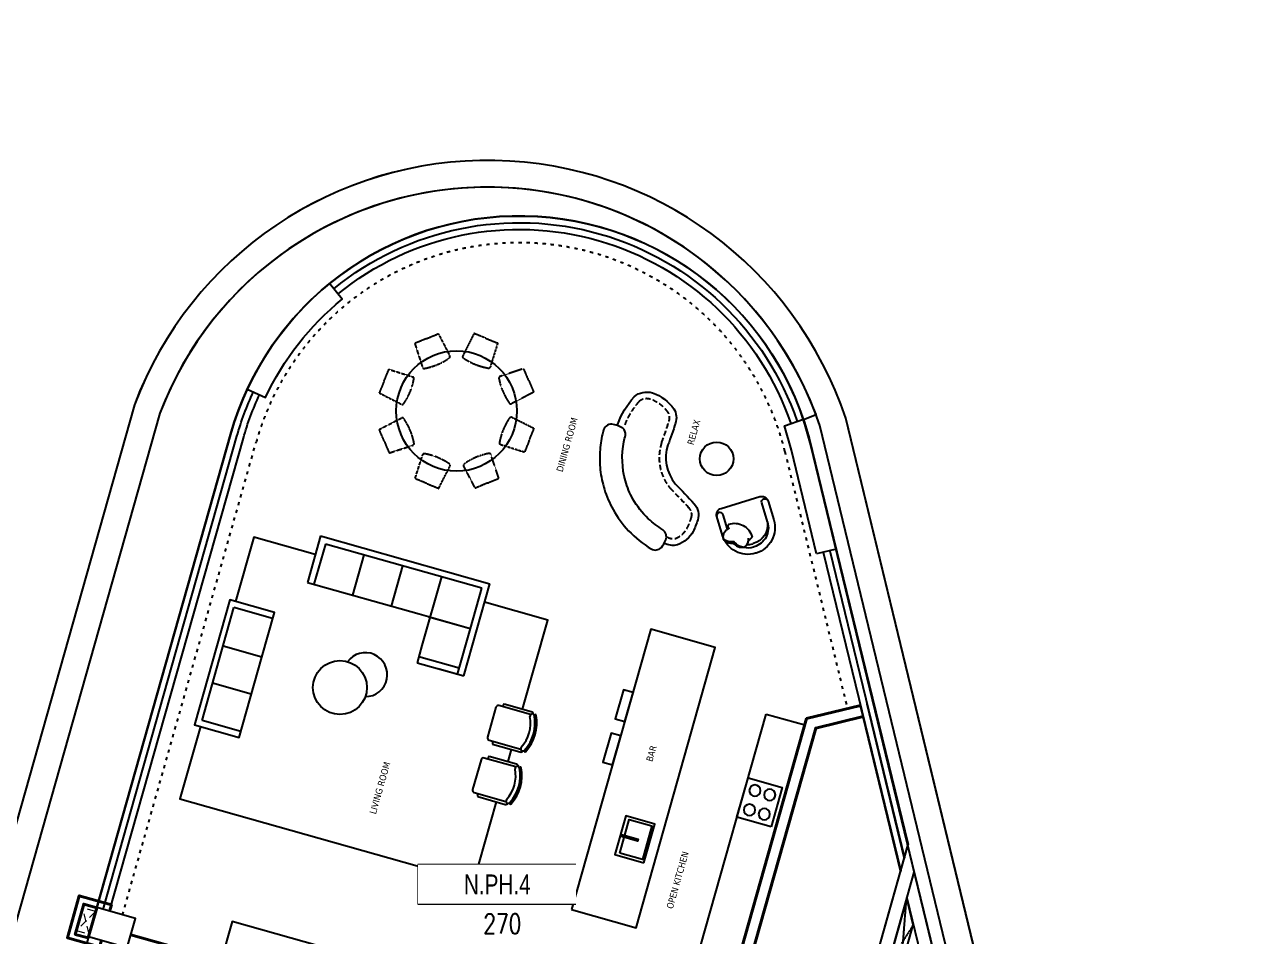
# Model space of a CAD drawing. Header units: millimetres. Extents: x -361681467 to 361175952, y -1292982 to 1550216.
# Drawn here: x -33614 to -15342, y 184398 to 198017 of the extents above; entities that cross this region are included whole.
import ezdxf
from ezdxf.enums import TextEntityAlignment as Align
from ezdxf.xclip import XClip

# ---------------------------------------------------------------- set-up
doc = ezdxf.new("R2010")
doc.units = ezdxf.units.MM
doc.header["$MEASUREMENT"] = 0
doc.header["$XCLIPFRAME"] = 0
doc.set_wipeout_variables(frame=1)
for name, pattern in [('220403_HDN_Penthouse Plan$0$220126_HDN_HBA typical plan$0$211210_HDN_HBA_TYPICAL PLAN CORE OPT 1$0$HIDDEN', [0.375, 0.25, -0.125]), ('220403_HDN_Penthouse Plan$0$HIDDEN', [0.375, 0.25, -0.125]), ('ACAD_ISO03W100', [30, 12, -18]), ('HIDDEN', [0.375, 0.25, -0.125]), ('Xref_ST_MBDV Cot vach 30.7.2022$0$HIDDEN', [0.375, 0.25, -0.125])]:
    doc.linetypes.add(name, pattern=pattern)
for name, color, linetype in [('1VinaPVC-Text', 9, 'Continuous'), ('220403_HDN_Penthouse Plan$0$220207_HDN_HBA_PH_PM$0$A-_FURT-LOOSE_E_N', 8, 'Continuous'), ('220403_HDN_Penthouse Plan$0$220207_HDN_HBA_PH_PM$0$FURN', 8, 'Continuous'), ('220403_HDN_Penthouse Plan$0$A-_FURN----_E-_N', 251, 'Continuous'), ('220403_HDN_Penthouse Plan$0$A-DRAIN', 8, 'Continuous'), ('220403_HDN_Penthouse Plan$0$BANQUET TABLE', 251, 'Continuous'), ('220403_HDN_Penthouse Plan$0$FURN', 8, 'Continuous'), ('A-CORE-OTLN', 160, 'Continuous'), ('FURN', 251, 'Continuous'), ('IDEA - dim', 251, 'Continuous'), ('KT-Net manh', 139, 'Continuous'), ('KT-Tuong', 1, 'Continuous'), ('Xref_NT1+NT2_MBDV Cot vach_220729$0$ccu12-Thay', 7, 'Continuous'), ('Xref_ST_MBDV Cot vach 30.7.2022$0$KT-Khuat', 9, 'Xref_ST_MBDV Cot vach 30.7.2022$0$HIDDEN'), ('Xref_ST_MBDV Cot vach 30.7.2022$0$KT-Thay', 7, 'Continuous')]:
    doc.layers.add(name, color=color, linetype=linetype)
doc.layers.add('DO DIEN TICH SAN', color=40, linetype='Continuous', plot=False)
for name, color, linetype, lineweight in [('KT-Chuviet', 255, 'Continuous', 15), ('KT-lomo nuoc', 3, 'HIDDEN', 5), ('KT-Net cat', 1, 'Continuous', 40), ('KT-Net thay', 7, 'Continuous', 15), ('KT-Net truc', 18, 'Continuous', 15)]:
    doc.layers.add(name, color=color, linetype=linetype, lineweight=lineweight)
doc.styles.add('font unicode ccu', font='arial.ttf')
doc.styles.add('ROMANS', font='ROMANS.SHX')
doc.styles.add('Tahoma', font='tahoma.ttf')

# ---------------------------------------------------------------- blocks, each defined once
blk = doc.blocks.new('A$C300D0CFC')
at = {"layer": 'A-CORE-OTLN'}
for p, q in [((-2533.693510469195, -17034.2982864806, 0.0309558238546135), (737.7726845665602, -30544.65118141769, -0.03078749935719767)), ((-2646.258608667704, -17419.25258613119, 0.02941166167128663), (339.9089428411971, -29751.39206705126, -0.02694713811616558))]:
    blk.add_line(p, q, dxfattribs=at)
at = {"layer": 'KT-Tuong'}
for p, q in [((-3155.407161117124, -18498.61008240774), (-2629.653668730549, -16638.00589934486)), ((-2962.943401076016, -18552.99483275958), (-2533.744078117132, -17034.08898195851))]:
    blk.add_line(p, q, dxfattribs=at)
at = {"layer": 'Xref_ST_MBDV Cot vach 30.7.2022$0$KT-Khuat', "linetype": 'Xref_ST_MBDV Cot vach 30.7.2022$0$HIDDEN', "ltscale": 5}
for p, q in [((-2730.763022799598, -18467.15163504967, 0.02999920701625106), (-2651.293358848372, -17450.44745125668, 0.02999920701624966)), ((-2548.602879117097, -17822.54679422764, 0.0309558238546135), (-2923.234163751971, -18412.76109697047, 0.0309558238546135))]:
    blk.add_line(p, q, dxfattribs=at)
at = {"layer": 'Xref_ST_MBDV Cot vach 30.7.2022$0$KT-Thay', "elevation": 0.0309558238546135}
blk.add_lwpolyline([(-2923.234163751971, -18412.76109697047), (-2730.763022799598, -18467.15163504967), (-2548.602879117097, -17822.54679422764), (-2644.513996882364, -17426.45740485139)], close=True, dxfattribs=at)
blk = doc.blocks.new('220403_HDN_Penthouse Plan$0$A$Cece1f3a0')
at = {"layer": '220403_HDN_Penthouse Plan$0$FURN'}
blk.add_circle((0, 0), 436.4401978151038, dxfattribs=at)
blk.add_arc((-338.3854285888374, -312.7837343905121, -1.718933365873774e-06), 355.9119288381189, 105.8232951692103, 339.6736847698053, dxfattribs=at)
blk = doc.blocks.new('220403_HDN_Penthouse Plan$0$CH12')
for p, q in [((-312.375, -149.2411279597436), (-312.375, -572.1779138786915)), ((-267.75, -149.2411279597436), (-267.75, -639.6303226458076)), ((267.75, -639.6303226458076), (267.75, -149.2411280118249)), ((312.375, -572.1779138786915), (312.375, -149.2411246072115)), ((-232.0500000000029, -675.3303226458047), (232.0500000000029, -675.3303226458047))]:
    blk.add_line(p, q)
for centre, radius, start, end in [((-267.75, -149.2411279597436), 44.62499999999999, 111.939144832112, 180), ((-273.6712626853696, -77.20016474780641), 13.38749999999989, 116.2505862071374, 296.2505862071374), ((-252.9468673518131, -119.2240579767858), 33.46874999998481, 116.2505888953854, 296.2505888953855), ((0, -632.1362743546706), 632.1362743546692, 63.74941379286258, 116.2505862071374), ((0, -632.1362743546706), 605.3612743546691, 63.7494137928626, 116.2505862071374), ((0, -632.1362743546706), 538.4237743546691, 63.74941109871938, 116.2505888953856), ((252.9468674045929, -119.2240580028119), 33.46875000001501, 243.7494110987195, 63.74941109871941), ((273.671262685355, -77.20016474780641), 13.38750000000007, 243.7494137928627, 63.74941379286245), ((267.75, -149.2411280118286), 44.62499999999959, 0, 68.06085506708637), ((-290.0625, -549.8654138786915), 31.55464011044969, 225, 315), ((-232.0500000000029, -639.6303226458076), 35.7, 180, 269.9999999999999), ((232.0500000000029, -639.6303226458076), 35.7, 270, 0), ((290.0625, -549.8654138786915), 31.55464011044961, 225.0000000000001, 315.0000000000002)]:
    blk.add_arc(centre, radius, start, end)
blk = doc.blocks.new('*U179')
at = {"ltscale": 5}
for points in [[(-300, -450), (300, -450), (300, 0), (-300, 0)], [(-261, -65), (261, -65), (261, -415), (-261, -415)], [(-15, -20), (15, -20), (15, -270), (-15, -270)]]:
    blk.add_lwpolyline(points, close=True, dxfattribs=at)
blk = doc.blocks.new('220403_HDN_Penthouse Plan$0$A$C3EC23B15')
at = {"layer": '220403_HDN_Penthouse Plan$0$BANQUET TABLE', "color": 8, "linetype": '220403_HDN_Penthouse Plan$0$HIDDEN'}
for p, q in [((109.4161423066398, 545.482148904237), (79.11080034682527, 171.7666173171019)), ((300.1110290592769, 545.4927881314652), (109.4161423066398, 545.482148904237)), ((300.1110290592769, 545.4927881314652), (490.8059158121468, 545.482148904237)), ((490.8059158121468, 545.482148904237), (521.1112577717286, 171.7666173168691))]:
    blk.add_line(p, q, dxfattribs=at)
for centre, radius, start, end in [((104.1038436582312, 171.1768834803952), 24.99999999999999, 178.6483042138502, 261.1493601646956), ((300.2653979111928, 1066.822118149488), 941.8295144837301, 257.7392401244242, 269.9906090367983), ((299.9566602072446, 1066.822118149488), 941.8295144837301, 270.0093909698718, 282.2607598755758), ((496.118214460439, 171.1768834803952), 24.99999999999999, 278.8506398287137, 1.351695779481583)]:
    blk.add_arc(centre, radius, start, end, dxfattribs=at)
blk = doc.blocks.new('220403_HDN_Penthouse Plan$0$dining')
at = {"layer": '220403_HDN_Penthouse Plan$0$A-DRAIN'}
blk.add_circle((-2632081.272624135, -10960261.05400072), 900, dxfattribs=at)
blk.add_blockref('220403_HDN_Penthouse Plan$0$A$C3EC23B15', (-2632381.096482179, -10959636.05730305), dxfattribs=at)
for p, rotation in [((-2632735.569048401, -10960032.11862306), 45.08728904840522), ((-2631858.32757775, -10959604.69226795), 315.6110233388363), ((-2632705.352869913, -10960562.7808056), 90.17457809681035), ((-2631459.042655415, -10959955.5297235), 270.5237342904312), ((-2632308.213325434, -10960916.0449442), 135.2618671452156), ((-2631425.593242355, -10960485.99791875), 225.4364452420259), ((-2631777.645673651, -10960884.21200066), 180.3491561936208)]:
    blk.add_blockref('220403_HDN_Penthouse Plan$0$A$C3EC23B15', p, dxfattribs=dict(at, rotation=rotation))
blk = doc.blocks.new('*U112')
at = {"ltscale": 5}
blk.add_lwpolyline([(305, -530), (305, -1.13686837721616e-13), (-305, 0), (-305, -530)], close=True, dxfattribs=at)
for centre in [(-150, -150), (150, -150.0000000000001), (-150, -380), (150, -380)]:
    blk.add_circle(centre, 85, dxfattribs=at)
blk = doc.blocks.new('47')
blk.add_line((1800.000000000015, 15825.2563842645), (1800.000000000015, 20374.76763279623))
at = {"color": 2, "elevation": 1.553037665713596e-10}
blk.add_lwpolyline([(-9542.2110843181, 24237.88806912888), (-9246.10014136725, 24189.73924285654, -0.1130358870781149), (-8543.030852705735, 25918.29699674441), (-8788.68197725984, 26090.50479275308, 0.1130356908408642), (-9542.2110843181, 24237.88806912888)], format="xyb", close=True, dxfattribs=at)
blk.add_lwpolyline([(-695.5873745182325, 24180.78553406484), (-1478.365640928198, 25570.39384949542), (-1678.781103285073, 25891.29820946127), (-1431.790416737422, 26061.56304557598), (-1273.875756094843, 25815.71051514958), (-434.2047030049871, 24328.02377309697)], close=True, dxfattribs=at)
at = {"layer": '220403_HDN_Penthouse Plan$0$220207_HDN_HBA_PH_PM$0$FURN', "extrusion": (2.581943473909195e-06, 5.018571556602969e-06, 0.9999999999840737), "elevation": 0.2940283677356214}
blk.add_lwpolyline([(-4079.221317424105, 25228.69012169368, -0.09880660611620876), (-3952.467746532983, 25698.45251309721, -0.2762189533078802), (-3704.386605720073, 25827.8835658269, -0.156940070194697), (-3335.795686373137, 25685.57566002095, -0.2366061526649681), (-3254.703274013339, 25485.32060062504, -0.02066887579938716), (-3272.919452387046, 25145.45933109571, 0.2583825003272921), (-3010.602353648543, 24614.81244536872, -0.009604740436841406), (-2654.990781164345, 24404.4862944171, -0.2657487133664761), (-2541.325297299552, 24187.5180154706, -0.04545371654288881), (-2560.967461717433, 24002.53607239177, -0.1786432369091885), (-2730.748518765045, 23746.53710504527, -0.2029326520887971), (-2930.76026047623, 23720.91631818911)], format="xyb", dxfattribs=at)
at = {"layer": '220403_HDN_Penthouse Plan$0$220207_HDN_HBA_PH_PM$0$FURN', "linetype": '220403_HDN_Penthouse Plan$0$220126_HDN_HBA typical plan$0$211210_HDN_HBA_TYPICAL PLAN CORE OPT 1$0$HIDDEN', "ltscale": 300, "extrusion": (2.581943473909195e-06, 5.018571556602969e-06, 0.9999999999840737), "elevation": 0.294028367735583}
blk.add_lwpolyline([(-3979.442845236468, 25222.03756690293, -0.0977146188831526), (-3865.073898306309, 25649.57602618347, -0.269903755183759), (-3710.148688515922, 25728.0496946341, -0.1558986671677089), (-3400.427014141106, 25609.2285100631, -0.2386043695267192), (-3354.651000693572, 25490.35874691042, -0.0210500977531304), (-3372.689011462556, 25152.63534725766, 0.2611079782658077), (-3063.654356279201, 24529.93137607262, -0.009686988987473411), (-2708.281253291429, 24319.8642666228, -0.2663174050280717), (-2641.296800349059, 24190.22531597673, -0.04528436502825588), (-2658.683035174988, 24023.8764753605, -0.1732389059729966), (-2785.381229079644, 23830.52721322939, -0.1949126133733933), (-2903.7956946586, 23817.21227962717, -0.1949126133733933)], format="xyb", dxfattribs=at)
at = {"layer": '220403_HDN_Penthouse Plan$0$220207_HDN_HBA_PH_PM$0$FURN', "extrusion": (2.581943473909195e-06, 5.018571556602969e-06, 0.9999999999840737), "elevation": 0.2940283677355954}
blk.add_lwpolyline([(-4259.068725209403, 25033.85652411687, 0.03951403636435262), (-4220.929650025541, 24766.79689005859, 0.05140941692625621), (-4143.82323177993, 24512.80712450748, 0.04882377871193246), (-4004.711407830618, 24246.00819647672, 0.04988957685587344), (-3798.417657586921, 23991.90822506958, 0.06376724248143947), (-3491.64453009648, 23750.47799526107, 0.06265015694198937), (-3091.760482314944, 23579.97625509922, 0.3333300431530424), (-2951.371362008817, 23643.16474337611, 0.06943684510859886), (-2917.537811956696, 23769.22826835334, 0.3247502535253451), (-3001.329157877846, 23903.54332370354, -0.05021846483678336), (-3255.109463428344, 24003.19988089721, -0.07362809167038904), (-3556.845740641551, 24224.25958167682, -0.06176786600709305), (-3737.320616875112, 24454.12080903822, -0.1192055093989538), (-3918.844415461415, 25010.88294018563, -0.01827196611999919), (-3923.187419950822, 25111.76629156551, 0.2442507009437694), (-3991.17265621817, 25201.70275891696, 0.08887172919679917), (-4161.573851397003, 25214.77970719818, 0.3761458987339458), (-4261.23075077299, 25075.27812740165)], format="xyb", close=True, dxfattribs=at)
at = {"layer": '220403_HDN_Penthouse Plan$0$220207_HDN_HBA_PH_PM$0$FURN', "elevation": -5.194135730112728e-10}
blk.add_lwpolyline([(-2770.000000000247, 18075.25638426462), (-1769.974834007618, 18075.25638426456), (-1769.974834007633, 22425.25638426415), (-2770.000000000276, 22425.25638426418)], close=True, dxfattribs=at)
at = {"layer": '220403_HDN_Penthouse Plan$0$220207_HDN_HBA_PH_PM$0$FURN'}
blk.add_lwpolyline([(-769.9999999999854, 21674.75840241884), (-170.0000000000146, 21674.75840241881), (-169.9999999999709, 18075.2563842645), (-769.9999999999854, 18075.25638426462)], close=True, dxfattribs=at)
at = {"layer": '220403_HDN_Penthouse Plan$0$220207_HDN_HBA_PH_PM$0$FURN', "extrusion": (4.06623315968505e-06, -4.0662900182839e-06, 0.9999999999834656)}
for points, elevation in [([(-2769.976436779278, 21445.52001826361), (-2919.976436780183, 21445.52106698429), (-2919.979582967712, 20995.52106699221), (-2769.979582948849, 20995.52001827625)], -0.08476270098499536), ([(-2769.981156047241, 20770.52001827613), (-2919.981156025271, 20770.5210670049), (-2919.984302195483, 20320.52106701998), (-2769.984302222008, 20320.52001828659)], -0.08476270098506734)]:
    blk.add_lwpolyline(points, close=True, dxfattribs=dict(at, elevation=elevation))
at = {"layer": '220403_HDN_Penthouse Plan$0$220207_HDN_HBA_PH_PM$0$FURN', "extrusion": (2.581943473909195e-06, 5.018571556602969e-06, 0.9999999999840737)}
blk.add_circle((-2516.605796170316, 25141.63555266534, 0.2946042973404729), 249.999999999975, dxfattribs=at)
at = {"layer": '220403_HDN_Penthouse Plan$0$A-DRAIN', "extrusion": (2.319539888481003e-06, 1.189484362517879e-06, 0.9999999999966025)}
for points, elevation in [([(-1997.641721871208, 24610.48840725472), (-1744.270055595752, 24773.41496623093, -0.4142135630271021), (-1607.778834234779, 24743.76083267383), (-1447.523202512439, 24494.54280031198, -0.4142135623801719), (-1566.139736630098, 23948.57791476494), (-1570.293370492938, 23945.90698756773), (-1574.447004357989, 23943.23606037497, -0.4142135623801719), (-2120.411889906452, 24061.8525944913), (-2280.667521711054, 24311.07062680041, -0.4142135630271021), (-2251.013388207665, 24447.56184818617), (-1997.641721967978, 24610.48840719404)], 0.1989951489891338), ([(-1530.59323524604, 24441.12014356867), (-1690.851511679933, 24690.3422887454, -0.414213562373095), (-1676.024444923328, 24758.58789946159), (-1676.024444923328, 24758.58789946159, -0.4142135623730951), (-1607.778834234779, 24743.76083267383)], 0.1989951489891128), ([(-2074.788176277428, 24173.50907342807), (-2197.594844245265, 24364.4891707282, 0.414213562373095), (-2265.840454950883, 24379.31623749218), (-2265.840454950883, 24379.31623749218, 0.4142135623730951), (-2280.667521711054, 24311.07062680041)], 0.1989951489891418), ([(-2067.855713099881, 24180.79025329632, -0.1655406298837506), (-2077.450393065521, 24252.19451550656, -0.4259891687143785), (-1691.165652650895, 24164.25099800683, -0.1215233233290522), (-1725.451369703918, 24095.84584230257, 7.115464291357926)], 0.198995148989153), ([(-1530.595879900011, 24441.12425641527, -0.3727189106391239), (-1646.267552451018, 24073.18693087478), (-1650.421186314614, 24070.51600368825)], 0.1989951489891301), ([(-1530.595879908233, 24441.12425642592, -0.4142135623801858), (-1619.558280472256, 24031.6505921275), (-1623.711914333757, 24028.97966493792)], 0.1989951489891062), ([(-2048.549226493463, 24196.78465542245, 0.3567723648219203), (-2100.243875284959, 24015.55466900023, 0.2495420503229878), (-1936.921733223793, 23998.62116726696, -9.616880347716284)], 0.1989951489890757), ([(-1946.055477000927, 24005.76004937337, 0.30666349490175), (-1758.502128755697, 23986.41628317946, 0.3063299663357472), (-1735.712839218502, 24128.87888092206, -0.8728471598091936)], 0.198995148989162), ([(-2100.243875284959, 24015.55466900023, 0.1477298758543702), (-1932.942473934979, 24022.23381302814, 0.2133427585932454), (-1758.502128755697, 23986.41628317946, 0.1786618101816585)], 0.1989951489891336), ([(-1772.710054379997, 23979.63153125151, 0.1305914894705199), (-1627.865548200831, 24026.308737747), (-1623.711914333757, 24028.97966493792)], 0.1989951489891062), ([(-1731.147108025136, 24031.2573301881, 0.07238423636161047), (-1654.574820167355, 24067.84507647943), (-1650.421186314614, 24070.51600368825)], 0.1989951489891301)]:
    blk.add_lwpolyline(points, format="xyb", dxfattribs=dict(at, elevation=elevation))
at = {"layer": '220403_HDN_Penthouse Plan$0$A-DRAIN', "extrusion": (1.791721439644446e-06, -8.16327085473771e-13, 0.9999999999983948)}
for points, elevation in [([(-7895.213274158888, 22137.69450756203), (-8847.166330816211, 22137.69494486754), (-8847.16678989999, 21138.97380013866)], -0.01195355792313821), ([(-4287.149794464517, 20755.20429075527), (-4287.149164586875, 22137.69383072251), (-5267.672634733414, 22137.69428125917)], -0.01034990261238151), ([(-8847.167637902465, 19292.81995400754), (-8847.166832182113, 21046.66610785094)], -0.009075376760952436), ([(-8247.166832127918, 21046.66583221254), (-8847.166832180585, 21046.66610785236)], -0.00907537676095994), ([(-8247.167107790538, 20446.66583220568), (-8847.167107834051, 20446.66610784747)], -0.009075376760964746), ([(-8247.16737283189, 19869.74275528351), (-8847.167372857693, 19869.74303093128)], -0.009075376760937129), ([(-8847.167680207438, 19200.51226171388), (-8847.16805506134, 18075.25743247769), (-4287.150884950361, 18075.25533605207), (-4287.150450640345, 19317.57563840432)], -0.01195355792311537), ([(-8247.167637877024, 19292.81967836132), (-8847.167637902465, 19292.81995400754)], -0.009075376760929184)]:
    blk.add_lwpolyline(points, dxfattribs=dict(at, elevation=elevation))
at = {"layer": '220403_HDN_Penthouse Plan$0$A-DRAIN', "extrusion": (1.791721439644446e-06, -8.16327085473771e-13, 0.9999999999983948), "elevation": -0.009075376760964055}
blk.add_lwpolyline([(-8247.167107765203, 20446.66583220506), (-8247.16678969753, 21138.97352451889), (-8939.474482060725, 21138.97384256424), (-8939.475372586074, 19200.51230410911), (-8247.167680257106, 19200.51198605477), (-8247.167107765203, 20446.66583220506)], close=True, dxfattribs=at)
at = {"layer": '220403_HDN_Penthouse Plan$0$A-DRAIN', "extrusion": (8.958592753569569e-07, -3.170386411463724e-06, 0.9999999999945731), "elevation": -0.0753900452080475}
blk.add_lwpolyline([(-4287.150074190214, 20130.45429062659), (-4287.150164811615, 19942.32563828104)], dxfattribs=at)
at = {"layer": '220403_HDN_Penthouse Plan$0$A-DRAIN', "elevation": 5.194135729570627e-10}
blk.add_lwpolyline([(-7600.000000000189, 15925.25638426418), (-3970.816029983107, 15925.25638426418), (-3970.816029983151, 16525.25527343975), (-7600.000000000189, 16525.25527343975)], close=True, dxfattribs=at)
at = {"layer": 'A-CORE-OTLN', "color": 2, "elevation": 5.194135729570627e-10}
blk.add_lwpolyline([(-9600.00000000019, 15725.25638426273), (-9000.00000000019, 15725.25638426276), (-9000.00000000016, 16175.25638426264), (-9600.000000000204, 16175.25638426276)], close=True, dxfattribs=at)
at = {"layer": 'FURN', "extrusion": (8.958592753569569e-07, -3.170386411463724e-06, 0.9999999999945731)}
for p, q in [((-7895.213353893443, 22425.25523980882, 0.00235390353594028), (-5267.67272376387, 22425.25638426418)), ((-5364.658458120612, 22328.26726130574, -0.0002206069083737249), (-7792.059683459564, 22328.2666148369, 0.001954000944819953)), ((-7192.059529829232, 21704.99199207869, -0.0005595361526434283), (-7192.059711134221, 22328.26708490026, 0.001416486894681931)), ((-6592.059502153177, 21704.99227645225, -0.001097050841078865), (-6592.059683456857, 22328.26736927612, 0.0008789722062451622)), ((-5992.059728810142, 22328.26719799478, 0.0003414561386325089), (-5992.059293311933, 21261.01851599399, -0.003042134970600966)), ((-5364.658775972784, 21704.99217759495, -0.002196629479629234), (-5364.658458120612, 22328.26726130574, -0.0002206069083737249)), ((-5267.672292879186, 20995.81166982758, -0.004531891965207372), (-5267.6727237632, 22425.2540320238, -6.938098376871869e-09)), ((-7895.213154186029, 21704.99107865084, 7.03876478202437e-05), (-6160.278910669847, 21704.99202679982, -0.001483866280374283)), ((-6160.278910669847, 21704.99202679982, -0.001483866280374283), (-5364.658775971227, 21704.99225573285, -0.002196629231894956)), ((-6010.242149680882, 21704.99206430611, -0.001618277985440845), (-5382.841819988986, 21704.99224390057, -0.002180339820780755)), ((-5992.059038593899, 21704.99206950981, -0.001634567477669716), (-5364.658708901741, 21704.99224910315, -0.002196629313010959)), ((-5364.659063516418, 20992.79836205373, -0.004454558817165669), (-5364.65908707511, 21704.99225573312, -0.002196628953200555)), ((-5992.059293311933, 21261.01851599399, -0.003042134970600966), (-5992.059324120171, 20995.81197097598, -0.00388294216956259)), ((-5992.059342523382, 21092.79868161754, -0.003575456803567359), (-5364.659012832519, 21092.79886120878, -0.004137518638913488)), ((-5992.059342523382, 21092.79868161754, -0.003575456803567359), (-5364.659021910265, 21092.79836206397, -0.004137520213259475)), ((-5992.059324120171, 20995.81197097598, -0.00388294216956259), (-5267.672292879186, 20995.81166982758, -0.004531891965207372)), ((-5667.672292777585, 20995.81644416836, -0.004173533118649712), (-5267.672292877032, 20995.81627813046, -0.004531877355105799))]:
    blk.add_line(p, q, dxfattribs=at)
for points, elevation in [([(-7895.213353891047, 22425.25288197208), (-7895.212960261076, 21704.99107851982)], -0.0758158210639643), ([(-7792.059680786902, 22328.26661990714), (-7792.059502148106, 21704.991943476)], -3.055647938756663)]:
    blk.add_lwpolyline(points, dxfattribs=dict(at, elevation=elevation))
at = {"layer": 'IDEA - dim', "elevation": 5.194135729570627e-10}
for points in [[(-9600.000000000204, 16175.25638426276), (-9600.000000085725, 23518.85005735615, -0.7711467795046033), (-1218.883227079248, 25721.50480183325), (1800.000000000015, 20374.76763279623)], [(-8706.593974157091, 26032.95897805862, -0.5227177410124781), (-1513.928277907849, 26004.94071027069, -0.5227177410124781)], [(-8624.710265922025, 25975.55637935377, -0.522717694215249), (-1596.261016341668, 25948.18403489867, -0.522717694215249)], [(-9500.000000063024, 16175.25638426276), (-9500.000000085682, 23518.85005735647, -0.0403183745846068), (-9443.22471529049, 24221.79248874224)], [(-9400.000000063024, 16175.25638426273), (-9400.000000085696, 23518.85005735676, -0.04031833340074449), (-9344.521067641312, 24205.74287998496)]]:
    blk.add_lwpolyline(points, format="xyb", dxfattribs=at)
for points in [[(-606.8583418777998, 24230.76706666365), (1800.000000000015, 19967.98577002648)], [(-519.7307412587252, 24279.84650414888), (1800.000000000029, 20171.37670141133)]]:
    blk.add_lwpolyline(points, dxfattribs=at)
at = {"layer": 'KT-Net cat'}
for points in [[(550.9428578303341, 22180.18801368575), (-169.9915018346073, 21774.11694157921), (-169.9914802418643, 16075.25638426442)], [(634.525783578676, 22032.15448533098), (0.008498165378114209, 21674.75840494764), (0.00851975912519265, 16075.25638726421)]]:
    blk.add_lwpolyline(points, dxfattribs=at)
at = {"layer": 'KT-Net cat', "elevation": 5.194135729570627e-10}
blk.add_lwpolyline([(-9000.00000000016, 15925.2563842641), (-3970.000000000771, 15925.25638426444), (-3970.000000000422, 11775.25638426444), (-4170.000000000422, 11775.25638426444)], dxfattribs=at)
at = {"layer": 'KT-Net manh', "linetype": 'ACAD_ISO03W100', "ltscale": 4, "elevation": 5.194135729570627e-10}
blk.add_lwpolyline([(-9200.000000063024, 16175.25638426273), (-9200.000000085725, 23518.8500573574, -0.7711467795046024), (-1567.197224669115, 25524.83919964777), (376.6840264143684, 22082.03556811495)], format="xyb", dxfattribs=at)
at = {"layer": '220403_HDN_Penthouse Plan$0$220207_HDN_HBA_PH_PM$0$A-_FURT-LOOSE_E_N', "linetype": 'Continuous', "extrusion": (4.066233159684956e-06, -4.066290018283883e-06, 0.9999999999834656), "rotation": 89.99959941658516}
blk.add_blockref('*U179', (-2372.242661827413, 19342.81635185639, -0.08476270098496351), dxfattribs=at)
at = {"layer": '220403_HDN_Penthouse Plan$0$A-_FURN----_E-_N', "linetype": 'Continuous', "extrusion": (1.791721439644417e-06, -8.163271810252533e-13, 0.999999999998395), "xscale": 0.9230769230769358, "yscale": 0.9230769230769358, "zscale": 0.9230769230769358, "rotation": 179.9999736630486}
blk.add_blockref('220403_HDN_Penthouse Plan$0$A$Cece1f3a0', (-6999.980185746575, 20325.39420322446, -0.01221929000607715), dxfattribs=at)
at = {"layer": '220403_HDN_Penthouse Plan$0$A-DRAIN', "extrusion": (1.79172143964442e-06, -8.163271807120369e-13, 0.999999999998395), "rotation": 269.9999736630482}
for p in [(-4003.544812851719, 20442.82916039433, -0.01342873979399295), (-4003.545186509818, 19629.95050803747, -0.01342873979399349)]:
    blk.add_blockref('220403_HDN_Penthouse Plan$0$CH12', p, dxfattribs=at)
at = {"layer": '220403_HDN_Penthouse Plan$0$FURN', "rotation": 38.27875350748089}
blk.add_blockref('220403_HDN_Penthouse Plan$0$dining', (-4729997.14900029, 10259188.1518251, 0.1867172184182652), dxfattribs=at)
at = {"layer": 'IDEA - dim', "extrusion": (9.650535131651374e-20, 2.604045373909575e-20, -1), "zscale": -1.000000000000005, "rotation": 270.0004005838846}
blk.add_blockref('*U112', (770.0002531085192, 20379.30468640418), dxfattribs=at)
at = {"layer": '1VinaPVC-Text', "style": 'Tahoma'}
for s, p in [('RELAX', (-2903.644649789159, 25239.1943795142)), ('DINING ROOM', (-4674.436979705104, 24320.01415452649)), ('BAR', (-2208.050878654118, 20520.64330827043)), ('LIVING ROOM', (-5967.565919559653, 18644.09076724315, -0.1731554228606489)), ('OPEN KITCHEN', (-1318.068582789463, 18487.97582098035))]:
    blk.add_text(s, height=99.99999999999844, rotation=90.00211520086368, dxfattribs=at).set_placement(p)
blk = doc.blocks.new('TAG CAO DO SAN')
at = {"layer": 'KT-Net thay', "flags": 128}
blk.add_lwpolyline([(1526701.778855525, -266095.2298759429), (1526701.778855525, -266566.6584041911), (1527644.63591202, -266566.6584041911), (1527644.63591202, -266095.2298759429)], close=True, dxfattribs=at)
blk.add_wipeout([(1526701.778855525, -266095.2298759429), (1527644.6359120198, -266095.2298759429), (1527644.6359120198, -266566.65840419114), (1526701.778855525, -266566.65840419114)]).dxf.layer = 'KT-Net thay'
for points in [[(1526701.778855525, -266330.9441400666), (1527644.63591202, -266330.9441400666)], [(1526701.778855525, -266566.6584041911), (1527644.63591202, -266566.6584041911)]]:
    blk.add_lwpolyline(points, dxfattribs=at)
at = {"layer": 'KT-Chuviet', "color": 31, "style": 'ROMANS', "width": 0.75}
blk.add_text('DTTT:', height=117.8571320618522, dxfattribs=at).set_placement((1526748.92170835, -266507.8139601254))
at = {"layer": 'KT-Chuviet', "color": 31, "style": 'font unicode ccu', "width": 0.75}
blk.add_attdef('TÊNPHÒNG', text='', height=117.85713, dxfattribs=at).set_placement((1527175.308820772, -266213.4467624734), align=Align.MIDDLE_CENTER)
at = {"layer": 'KT-Chuviet', "color": 31, "ltscale": 15, "style": 'ROMANS', "width": 0.75, "flags": 8}
blk.add_attdef('CAO-DO', (1527091.943339912, -266507.7298381611), '', height=117.8571320618522, dxfattribs=at)
blk = doc.blocks.new('*U205')
at = {"layer": 'KT-lomo nuoc', "ltscale": 500}
for p, q in [((-335.8533983258527, 222.9312664011882), (0, -0.009297052340116352)), ((-178.7075407678832, -89.80692994260805), (-157.1458575579694, 312.7288992914555))]:
    blk.add_line(p, q, dxfattribs=at)
blk.add_lwpolyline([(-178.7075407678832, -89.80692994260805), (-335.8533983258527, 222.9312664011882), (-157.1458575579694, 312.7288992914555), (0, -0.009297052340116352)], close=True, dxfattribs=at)
blk = doc.blocks.new('CTN TB 38')
at = {"layer": 'KT-Net cat', "elevation": 4.124742557018034e-09}
for points in [[(-21013.26954178879, -3388.680391252099), (-20986.32564618277, -3293.327935056586), (-21467.10540905148, -3156.116551388259), (-21643.98403255255, -3781.986279302771), (-21162.83267121277, -3917.973473913269), (-21135.63526277183, -3821.723788080912)], [(-21333.59057374622, -3786.509692745603), (-21205.84811636014, -3334.733237069711), (-21398.11326699717, -3279.702300586592), (-21525.97783877681, -3732.134783887828), (-21333.5165372861, -3786.530621342448)]]:
    blk.add_lwpolyline(points, dxfattribs=at)
at = {"layer": 'KT-lomo nuoc', "linetype": 'HIDDEN', "xscale": -0.9999999999999997, "rotation": 10.8976534755902}
blk.add_blockref('*U205', (-21509.66199099283, -3674.387888292578, -4.87265307889438e-08), dxfattribs=at)

msp = doc.modelspace()

# ---------------------------------------------------------------- linework, layer by layer
at = {"layer": 'IDEA - dim'}
for p, q in [((-21139.52737128219, 187848.3466596599, 5.460827176482783e-05), (-20538.21062699746, 185365.0560087435, 5.460802467895327e-05)), ((-21042.33615287568, 187871.8810401415, 5.460827176482889e-05), (-20482.80050525611, 185561.1360695505, 5.460804184714216e-05))]:
    msp.add_line(p, q, dxfattribs=at)
at = {"layer": 'Xref_NT1+NT2_MBDV Cot vach_220729$0$ccu12-Thay'}
for p, q in [((-31592.58602319514, 192214.5376911679, 5.428343357267611e-05), (-44740.66823059226, 145691.0129283537, 5.460891948357875e-05)), ((-31592.31729277084, 192214.4328856723, 5.428318132825376e-05), (-44740.39950016793, 145690.9081228581, 5.46086672391564e-05)), ((-31592.31159084422, 192214.4601447935, 5.428343357267612e-05), (-44740.39379824139, 145690.9353819793, 5.460891948357876e-05)), ((-15867.19931023498, 169474.231110651, 5.46086672391564e-05), (-21355.33721145592, 192138.8943979056, 5.428318132825376e-05)), ((-16272.8975299263, 169449.0191689741, 5.460891948357875e-05), (-21740.29494487628, 192028.0293355878, 5.428343357267611e-05)), ((-16272.62879950204, 169448.9143634785, 5.46086672391564e-05), (-21740.02621445199, 192027.9245300922, 5.428318132825376e-05)), ((-16272.62309757541, 169448.9416225997, 5.460891948357876e-05), (-21740.02051252538, 192027.9517892134, 5.428343357267612e-05))]:
    msp.add_line(p, q, dxfattribs=at)
for points, elevation in [([(-21355.60594197446, 192138.9992036724, 0.7058786446619876), (-31972.79949435376, 192339.9875097566)], 5.428343357267611e-05), ([(-21355.33150962356, 192138.921657298, 0.7058786446619876), (-31972.52506200285, 192339.9099633822)], 5.428343357267612e-05), ([(-30026.9338506104, 121997.6917487817), (-16959.43542923662, 168242.635284153, 0.02468762443620558), (-16667.36145449523, 169519.0646889086, 0.08689377473881693), (-16665.58234678674, 170245.909373325), (-17155.94128401112, 172246.9577043863), (-21874.03681389685, 191731.5348941208, 0.7715449943642202), (-30539.3463824396, 191895.5731493224), (-44373.6439422667, 142943.9256810292)], 5.46086672391564e-05), ([(-31972.79949386903, 192339.9875110436), (-45128.032640673, 145791.1596735046, 0.2111738476828163), (-45055.79777245898, 145352.6008526533, -0.1470454784877201), (-44924.25649468645, 145036.5174604654), (-45431.11932193118, 143242.7668268846)], 5.428343357267611e-05), ([(-31972.53076344472, 192339.8827055479), (-45127.76391024864, 145791.054868009, 0.2111738476828163), (-45055.52904203464, 145352.4960471577, -0.1470454784877201), (-44923.98776426213, 145036.4126549698), (-45430.85059150681, 143242.662021389)], 5.428318132825376e-05), ([(-31972.52506151811, 192339.9099646691), (-45127.75820832214, 145791.0821271302, 0.2111738476828163), (-45055.52334010812, 145352.5233062789, -0.1470454784877201), (-44923.98206233559, 145036.439914091), (-45430.84488958032, 143242.6892805102)], 5.428343357267612e-05)]:
    msp.add_lwpolyline(points, format="xyb", dxfattribs=dict(at, elevation=elevation))
for points, elevation in [([(-15867.46804065929, 169474.3359161466), (-21355.6059418802, 192138.9992034012)], 5.460891948357875e-05), ([(-15867.1936083084, 169474.2583697722), (-21355.33150952929, 192138.9216570268)], 5.460891948357876e-05)]:
    msp.add_lwpolyline(points, dxfattribs=dict(at, elevation=elevation))
for centre, radius, start, end in [((-26699.6493818264, 190352.725295921, 5.428318132825376e-05), 5634.897748425943, 18.48059203669952, 159.3503966711048), ((-26699.64938182803, 190352.7252959187, 5.428318132825376e-05), 5634.89774842823, 18.48059203669952, 159.3503966711048), ((-26699.91811225068, 190352.8301014166, 5.428343357267611e-05), 5234.897748425949, 18.66329403612963, 159.167694650991), ((-26699.6493818264, 190352.7252959209, 5.428318132825376e-05), 5234.89774842595, 18.66329403435999, 159.1676946500864), ((-26699.64367989977, 190352.7525550421, 5.428343357267612e-05), 5234.897748425949, 18.66329403612963, 159.167694650991)]:
    msp.add_arc(centre, radius, start, end, dxfattribs=at)

# ---------------------------------------------------------------- block references
at = {"rotation": 344.2212255667963}
msp.add_blockref('47', (-27696.34384973686, 166652.7549744066, 5.460840007000577e-05), dxfattribs=at)
at = {"layer": 'KT-Net manh'}
msp.add_blockref('A$C300D0CFC', (-17797.77818992164, 202395.4130241368, 5.460848744849379e-05), dxfattribs=at)

# ---------------------------------------------------------------- next in the draw order: block references
at = {"layer": 'KT-Net truc'}
ref = msp.add_blockref('TAG CAO DO SAN', (-3844494.642233252, 850710.6195547415), dxfattribs=dict(at, xscale=2.5, yscale=2.5, zscale=2.5))
XClip(ref).set_block_clipping_path([(1526674.1636322693, -266330.944140067), (1527644.6359120195, -266095.2298759429)])
ref.add_attrib('CAO-DO', '270', (-26764.78388347183, 184441.2949593389), dxfattribs={"layer": 'KT-Chuviet', "color": 31, "ltscale": 15, "height": 294.6428301546305, "style": 'ROMANS', "width": 0.7500000000000001})
ref.add_attrib('CAO-DO', '-0.030', (-26764.78388347183, 183852.0092990297), dxfattribs={"layer": 'KT-Chuviet', "color": 31, "ltscale": 15, "height": 294.6428301546305, "style": 'ROMANS', "width": 0.7500000000000001})
ref.add_attrib('TÊNPHÒNG', 'N.PH.4', dxfattribs={"layer": 'KT-Chuviet', "color": 31, "height": 294.642825, "style": 'font unicode ccu', "width": 0.7500000000000001}).set_placement((-26556.37018132067, 185177.0026485581), align=Align.MIDDLE_CENTER)

# ---------------------------------------------------------------- next in the draw order: linework, layer by layer
at = {"layer": 'DO DIEN TICH SAN', "elevation": 5.460855355478297e-05}
msp.add_lwpolyline([(-28968.55237311011, 121697.939669434), (-16329.80643958475, 166425.6000707252, 0.05987960085944487), (-16109.10886244737, 167830.8937031013), (-17004.29881728922, 168083.8487466712), (-16925.44020112478, 168362.9237951338, 0.02171497790618932), (-16667.36262043207, 169519.0651718015, 0.08709503606222531), (-16665.58351272357, 170245.9098562179), (-18695.73856420864, 178605.9384272347), (-21498.68215382472, 190181.427869879), (-21874.59412938524, 191733.829967067), (-21987.2112004109, 192120.9320283947), (-21798.41916797657, 192191.7707686455, 0.6911473423354229), (-31592.30830928703, 192214.4275215276), (-44738.56406443962, 145697.3655260499, 0.1897823888819468)], format="xyb", dxfattribs=at)

# ---------------------------------------------------------------- next in the draw order: block references
msp.add_blockref('CTN TB 38', (-11330.61439125117, 188162.6345708898, 5.460892335912548e-05))

doc.saveas('drawing.dxf')
